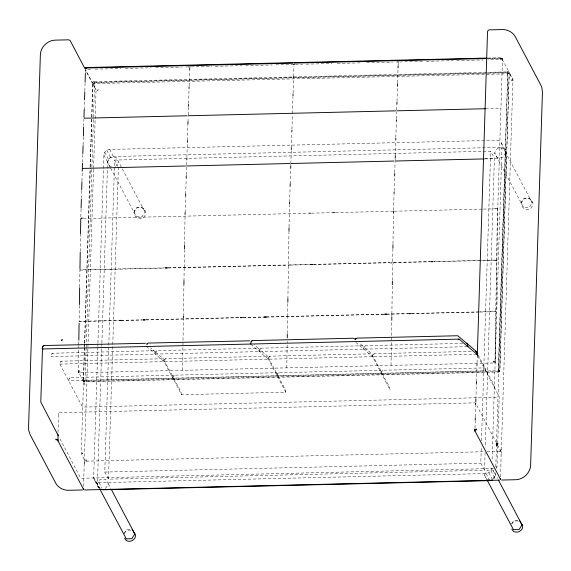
<?xml version="1.0" encoding="UTF-8"?>
<svg xmlns="http://www.w3.org/2000/svg" width="571" height="571" viewBox="0 0 571 571"><rect width="100%" height="100%" fill="white"/><g stroke="black" fill="none" stroke-linecap="round" stroke-linejoin="round"><path stroke-width="0.43" stroke-dasharray="2.85 2.14" d="M79.669 286.863L79.94 269.876L164.584 267.878M498.283 371.628L85.043 381.407L84.115 380.529L499.24 370.707A0.942 0.885 -27.8 0 1 498.64 371.55L498.283 371.628L507.747 72.738L293.116 77.82M477.463 363.349L78.291 372.792L78.734 345.541M78.748 344.648L78.805 341.094M79.376 305.428L79.112 321.53L118.318 320.602M80.247 251.347L80.532 233.703M182.542 370.322L183.362 319.068M183.405 316.22L183.919 284.401M183.976 280.868L184.19 267.606M184.19 267.414L184.476 249.741M184.561 244.438L185.068 214.403M286.792 367.86L287.213 341.344M287.341 333.393L287.613 316.598M287.613 316.405L287.841 302.259M287.898 298.726L288.419 266.029M288.455 264.066L288.962 232.247M289.047 226.944L289.54 204.91M391.035 365.39L391.749 321.202M391.827 315.899L391.856 314.136M391.863 313.936L392.313 285.657M392.398 280.354L392.655 264.444M392.698 261.597L392.898 249.227M392.984 243.924L393.483 212.99M495 360.865L497.441 208.322M433.667 261.711L496.934 260.212L496.113 311.473L480.068 311.852M487.149 58.613L502.523 58.299L497.755 208.758L496.934 260.012L433.675 261.511M57.999 432.461L58.577 414.282L58.813 413.161L59.598 412.669L474.729 402.855M80.818 216.866L81.096 208.087M81.403 198.43L81.653 190.521M81.96 180.864L82.238 172.085M82.545 162.407L82.795 154.477M83.102 144.791L83.38 135.984M83.687 126.291L83.916 119.246M84.222 109.568L84.501 100.767M84.815 91.082L85.065 83.159M85.4 72.603L85.65 69.269M83.316 380.329L84.358 347.418M84.387 346.526L84.472 343.856M84.501 342.971L90.054 167.738M90.082 166.846L92.73 83.23M84.615 347.582L81.26 453.502L84.494 460.083L86.342 461.211M84.644 346.697L84.729 344.027M84.758 343.135L90.311 167.795M90.339 166.903L92.959 84.13L94.094 82.374L292.438 77.563M86.128 347.675L85.015 381.399M86.207 346.79L94.579 82.681A0.942 0.885 -27.8 0 0 93.615 83.594L508.747 73.78A0.942 0.885 -27.8 0 0 507.847 72.902L498.412 370.815M83.509 486.399L93.558 169.252M93.587 168.359L95.143 119.403M95.171 118.518L96.071 90.032L85.272 69.255M99.069 488.169L98.076 487.213L94.343 480.125L93.68 477.456L97.798 347.382M97.827 346.49L97.912 343.821M97.941 342.928L103.893 154.948L104.729 152.243L106.834 150.223L109.646 149.438L496.606 140.288A5.667 5.296 -27.8 0 1 502.023 145.534L492.059 460.019M101.874 343.778L97.413 484.543L98.076 487.213M101.902 342.885L107.634 162.036L108.461 159.33L110.567 157.31L113.386 156.525L500.346 147.368L503.115 148.025L505.092 149.945L505.756 152.614L532.215 202.805L529.274 207.53L523.693 207.658L494.586 152.878L497.527 148.16L503.115 148.025L505.756 152.614L495.785 467.528M485.1 452.425L484.536 470.254L108.497 479.148L104.764 472.06L114.643 160.073L490.682 151.172L494.415 158.26L485.271 447.079M108.497 479.148L118.383 167.153M185.125 212.64L185.654 195.96M185.711 194.204L186.182 179.28M186.317 174.89L186.567 166.982M186.624 165.226L186.767 160.822M186.874 157.296L187.352 142.329M187.409 140.566L187.938 123.828M187.995 122.066L188.159 116.784M188.216 115.021L188.466 107.091M188.58 103.572L189.022 89.476M189.137 85.957L189.608 70.982M289.625 202.277L290.097 187.345M290.204 183.833L290.71 168.031M290.76 166.275L290.817 164.519M290.846 163.641L291.296 149.545M291.346 147.789L291.824 132.815M291.931 129.289L292.409 114.314M292.438 113.436L292.966 96.699M293.08 93.18L293.551 78.206M293.608 76.443L293.944 65.872M393.533 210.349L394.04 194.54M394.147 191.028L394.597 176.981M394.732 172.592L395.068 162.05M395.125 160.294L395.203 157.653M395.26 155.89L395.739 140.916M395.846 137.397L396.324 122.422M396.431 118.896L396.659 111.852M396.709 110.089L396.909 103.922M396.988 101.281L397.437 87.192M397.58 82.788L398.051 67.813M398.108 66.05L398.215 62.524M474.986 428.122L475.208 421.177M475.343 416.837L475.7 405.553M475.893 399.365L476.342 385.125M476.457 381.564L476.935 366.432M477.049 362.87L477.277 355.754M484.536 470.254L480.803 463.167L481.339 446.229M481.503 440.883L490.682 151.172M493.658 478.841L494.707 477.827L495.614 472.867M83.031 380.721L84.879 381.842L498.148 372.071L499.361 371.607L499.811 370.479L509.218 73.381M498.148 372.071L499.304 371.585L499.903 370.179L509.196 72.396M496.049 468.234L496.991 466.571L499.204 396.638L477.677 355.812M487.142 451.725L499.611 451.433L500.76 450.954L501.367 449.541L512.944 79.49L509.446 73.017L507.983 72.467L293.33 77.542M500.667 476.792L501.167 451.782L476.878 405.71M500.303 59.548L500.374 58.734A0.942 0.885 -27.8 0 1 501.281 59.605L487.834 59.848M499.746 450.99L500.624 450.419C502.309 449.998 498.226 452.867 499.811 450.176L501.367 449.541M500.781 450.819L500.41 450.712M58.72 413.311L58.577 414.282M82.217 406.502L59.862 364.105L60.376 362.114L61.354 361.165L163.22 358.752L172.185 375.275L172.82 378.166L173.755 375.525L174.869 375.154L275.8 372.763L276.642 373.206L285.15 389.343L285.785 392.234L181.542 394.697L164.105 361.636L163.385 358.738L153.87 350.701L52.396 353.256L51.454 354.391L50.997 356.54L467.992 346.676M285.785 392.234L268.356 359.173L267.635 356.268L258.121 348.239L157.189 350.623L155.976 351.322L155.248 354.077L154.527 351.172L150.601 347.725M146.39 346.511L164.105 361.636L165.04 358.988L166.154 358.624L267.464 356.29L276.435 372.813L277.071 375.704L278.006 373.056L279.119 372.685L380.429 370.351L389.401 386.874L390.036 389.772L372.599 356.704L371.878 353.806L362.371 345.769L261.439 348.16L260.226 348.86L259.498 351.608L258.77 348.71L254.202 344.706M462.589 343.399L365.69 345.691L364.469 346.39L363.741 349.145L363.02 346.24L359.095 342.793M92.338 82.952L92.923 81.667L94.251 81.111L92.923 81.667L92.338 82.952L85.486 69.962M496.092 444.067L497.048 443.146L497.848 443.346L498.247 443.638L497.662 444.916L496.335 445.473L496.078 443.089L497.048 443.146M497.848 443.346L497.341 444.459L496.185 444.937M181.542 394.697L180.9 391.806L172.392 375.668L171.55 375.233L70.626 377.617L69.384 378.102L68.577 380.636L485.564 370.772L484.929 367.881L478.041 354.812M494.286 387.302L493.644 384.411L484.679 367.888L383.369 370.222L382.127 370.707L381.321 373.234L380.679 370.343L371.714 353.82L270.404 356.154L269.162 356.639L268.356 359.173L250.633 344.049M471.154 351.408L374.647 353.692L373.413 354.177L372.599 356.704L354.884 341.579M499.918 370.179L499.639 371.086L497.998 372.021L499.29 371.421L499.811 370.479M94.343 480.125L96.328 482.045L99.097 482.702L486.049 473.552L488.869 472.759L490.974 470.747L491.809 468.042L495.542 475.122M496.656 467.656L496.991 466.571M501.409 453.424L501.167 451.782M124.421 533.5C125.584 530.83 128.768 529.396 131.53 530.359M51.454 354.391L52.396 353.256M155.697 351.929L156.647 350.794M259.948 349.459L260.897 348.324M364.198 346.997L365.14 345.862M60.376 362.114L61.354 361.165M164.626 359.644L165.604 358.695M173.341 376.175L174.319 375.226M277.585 373.712L278.569 372.763M109.86 166.746L107.384 162.043L110.324 157.318L115.906 157.182L121.859 168.052M115.613 166.504L118.554 161.779M133.842 212.226L136.783 207.501L142.365 207.366L145.013 211.962L142.072 216.687L136.483 216.816L110.274 167.531M105.414 488.526L108.354 483.808L105.706 479.212L100.125 479.347L97.184 484.072L99.383 487.898M124.064 533.578L126.584 529.531L132.165 529.396M505.756 152.614L502.815 157.339L497.234 157.475L494.586 152.878M521.045 203.069L523.985 198.344L529.574 198.208L532.215 202.805M486.87 479.619L484.386 474.908L487.327 470.183L492.916 470.054L497.627 478.569M493.037 478.698L495.557 474.644M511.687 523.743L513.786 520.374L518.575 520.26M69.091 378.644L70.069 377.695M268.87 357.182L269.855 356.233M373.12 354.712L374.098 353.763M381.835 371.243L382.813 370.301M511.723 524.121C512.972 521.58 516.048 520.267 518.732 521.195M495.15 260.676L496.934 260.212M507.762 73.716L508.654 73.616A0.942 0.885 -27.8 0 0 508.104 72.802L507.776 72.745M502.523 58.299L487.32 58.663M487.877 58.049L500.346 57.75L501.652 58.249L509.204 72.403L507.519 71.339L508.811 71.825L509.325 73.088M90.596 69.241L86.15 69.426A0.942 0.885 -27.8 0 1 86.228 69.084M95.05 69.134L120.881 68.527M125.334 68.42L151.165 67.806M155.619 67.706L181.45 67.093M185.903 66.985L187.681 66.943M191.242 66.864L211.727 66.379M215.296 66.293L242.011 65.658M245.573 65.579L272.296 64.944M275.857 64.858L291.888 64.48M295.45 64.395L302.58 64.23M306.142 64.145L331.972 63.531M337.311 63.41L362.25 62.817M366.703 62.71L392.534 62.103M399.657 61.932L422.818 61.383M426.38 61.297L453.103 60.669M456.664 60.583L483.38 59.955M94.386 81.646L507.655 71.867M94.479 82.517L94.493 83.487L93.523 83.43A0.942 0.885 -27.8 0 1 94.479 82.517L292.224 77.842M485.685 108.718L500.931 108.504M111.623 166.596L110.025 166.632L107.384 162.043M484.615 158.495L494.415 158.26M484.986 158.902L499.339 158.709M83.437 218.557L307.969 213.247M311.538 213.161L332.922 212.655M335.591 212.598L393.512 211.227M394.397 211.206L482.609 209.114M483.501 209.093L497.755 208.758M168.152 267.792L287.548 264.965M288.441 264.944L309.825 264.444M313.386 264.359L390.014 262.546M393.576 262.46L430.106 261.597M79.94 270.076L164.584 268.07M168.152 267.992L287.541 265.165M290.218 265.101L309.817 264.637M313.386 264.551L390.007 262.739M393.576 262.653L430.106 261.789M79.119 321.337L118.325 320.41M120.995 320.345L142.379 319.839M145.94 319.753L239.499 317.54M243.06 317.455L264.444 316.948M266.229 316.912L383.84 314.129M386.517 314.064L407.901 313.558M411.463 313.472L479.183 311.873M120.995 320.538L142.379 320.031M145.94 319.953L239.499 317.74M243.06 317.654L264.444 317.148M266.229 317.105L383.84 314.321M386.51 314.257L407.894 313.75M411.463 313.672L479.176 312.066M480.068 312.044L496.106 311.666L495.285 362.928L478.355 363.327M59.862 364.105L476.849 354.241M84.387 407.052L497.655 397.273M86.178 461.154L484.301 451.732M104.764 472.06L480.803 463.167M493.451 468.505L81.967 478.234L80.218 477.32L59.17 437.393M489.426 479.447L487.034 479.504L484.386 474.908M500.51 58.292L502.359 59.413M84.879 381.842L83.48 381.257L82.923 380.043L83.809 381.578L84.729 381.792L83.48 381.257M496.97 443.489L498.09 444.324M501.06 57.871L502.03 58.82M500.16 451.226L500.103 450.919M496.756 443.788L497.662 444.916M509.953 74.266L513.065 80.168M501.359 142.857L505.092 149.945M490.974 470.747L494.707 477.827M488.869 472.759L492.188 479.062M486.049 473.552L489.376 479.847M92.959 84.13L96.071 90.032M122.273 168.83L145.013 211.962M109.646 149.438L113.386 156.525M114.643 160.073L117.961 166.368M106.834 150.223L110.567 157.31M104.729 152.243L108.461 159.33M103.893 154.948L107.634 162.036M83.145 380.936L78.006 370.729M108.354 483.808L110.831 488.512M99.097 482.702L102.002 488.212M96.328 482.045L99.647 488.348M93.68 477.456L99.247 487.991M497.048 445.323L496.449 443.988M78.334 371.328L78.548 372.221M495.592 208.294L495.592 208.458A1.891 0.435 0.9 0 1 497.769 208.843A1.891 0.592 1.8 0 0 495.592 208.294M86.542 459.948L86.478 460.768A0.942 0.885 -27.8 0 1 85.571 459.891L86.542 459.948M134.642 210.749C131.573 217.344 142.464 222.133 145.141 215.21C148.217 208.615 137.318 203.826 134.642 210.749M521.851 201.592C518.775 208.179 529.674 212.976 532.35 206.052C535.42 199.457 524.528 194.668 521.851 201.592M78.991 370.936L78.748 371.735L79.876 370.85L79.99 371.778L79.612 371.678L79.876 370.85L78.991 370.936M84.429 461.639L84.615 463.431L84.429 461.639M494.122 361.115L493.979 361.472L493.144 361.079L493.173 362L493.558 361.886L493.144 361.079L494.122 361.115M494.843 361.579L493.822 362.599L494.843 361.579M84.858 382.884L84.051 383.112L84.965 384.733L84.858 382.884M512.401 80.704L511.509 80.804L511.502 79.833A0.942 0.885 -27.8 0 1 512.401 80.704M82.809 452.867L81.917 452.967A0.942 0.885 -27.8 0 0 82.824 453.838L82.809 452.867M98.241 90.582L97.27 90.525A0.942 0.885 -27.8 0 1 98.233 89.604L98.241 90.582M79.126 372.406L78.134 371.435L79.126 372.406"/><path stroke-width="0.86" d="M78.819 340.202L79.084 323.307M79.39 304.543L79.654 287.748M79.954 268.991L80.225 252.204M80.525 233.646L80.768 218.622M183.384 317.983L183.405 316.22M183.919 284.401L183.976 280.868M184.49 248.856L184.547 245.316M287.27 337.811L287.327 334.271M287.841 302.259L287.898 298.726M288.976 231.362L289.033 227.829M391.763 320.317L391.813 316.784M392.327 284.772L392.384 281.239M392.912 248.342L392.969 244.809M393.483 212.99L393.512 211.227M83.494 489.033L83.637 489.504L58.021 441.019L57.949 434.188M81.096 208.087L81.375 199.308M81.682 189.643L81.931 181.742M82.267 171.207L82.517 163.285M82.824 153.599L83.073 145.669M83.38 135.984L83.659 127.176M83.966 117.49L84.222 109.568M84.529 99.882L84.786 91.967M85.093 82.281L85.372 73.481M185.068 214.403L185.125 212.64M185.654 195.96L185.711 194.204M186.21 178.402L186.289 175.768M186.796 159.944L186.853 158.181M187.352 142.329L187.409 140.566M187.938 123.828L187.995 122.066M188.494 106.213L188.551 104.45M189.051 88.598L189.108 86.835M189.636 70.097L189.693 68.342M289.568 204.033L289.625 202.277M290.125 186.467L290.204 183.833M290.71 168.031L290.76 166.275M291.296 149.545L291.346 147.789M291.852 131.93L291.909 130.174M292.994 95.821L293.051 94.058M293.551 78.206L293.608 76.443M394.061 193.662L394.118 191.906M394.618 176.104L394.704 173.47M395.203 157.653L395.26 155.89M395.76 140.038L395.817 138.275M396.353 121.537L396.402 119.774M396.909 103.922L396.966 102.159M397.466 86.307L397.552 83.666M398.051 67.813L398.108 66.05M474.901 430.712L474.572 429.378L474.765 431.162L474.965 428.985M475.236 420.306L475.315 417.701M475.807 402.034L475.893 399.365M476.371 384.233L476.457 381.564M476.963 365.54L477.021 363.763M477.306 354.862L487.534 31.755L488.134 30.349L489.29 29.863L502.323 29.556C507.548 29.442 512.837 32.154 515.342 36.822L540.873 85.236L541.793 87.377L542.45 92.017L530.637 464.972C530.438 472.888 523.329 479.647 515.456 479.726L501.638 480.033M500.546 479.069L500.374 479.647L500.61 478.527M42.589 346.833L43.539 345.698L42.589 346.833L42.14 348.974L459.134 339.117L476.849 354.241L477.677 355.812M250.633 344.049L251.09 341.901L252.032 340.766L251.09 341.901M475.75 403.818L475.572 404.418L475.55 403.304M57.785 439.385L58.021 441.019M111.245 489.297L134.813 533.992L131.872 538.717L126.284 538.846L99.661 488.776M498.454 480.132L522.015 524.835L519.075 529.56L513.493 529.688L487.284 480.397M390.899 263.138L391.649 262.767M492.602 479.847L489.79 480.632L102.83 489.79L100.061 489.133M43.132 348.988L42.461 349.252L40.791 402.063L58.349 435.83M44.081 345.526L145.398 343.285M148.332 343.064L249.648 340.823M252.582 340.594L353.506 338.21L355.198 339.467M356.825 338.132L457.756 335.741L467.271 343.778L467.992 346.676M82.509 489.947L68.677 490.296C63.452 490.41 58.163 487.698 55.658 483.03L30.127 434.617L28.678 430.184L28.55 427.829L40.363 54.873C40.562 46.958 47.671 40.206 55.544 40.127L68.577 39.82L70.04 40.363L84.858 68.477M87.078 67.528L486.992 58.071M85.75 68.006L188.737 65.572M189.993 65.544L292.987 63.11M294.243 63.074L397.238 60.64M398.494 60.612L486.392 58.535M188.573 66.921L190.357 66.886M292.78 64.459L294.565 64.416M396.988 61.996L398.772 61.953M84.158 118.211L187.152 115.777M188.401 115.749L395.646 110.845M396.902 110.817L485.685 108.718M82.567 168.416L185.561 165.983M186.817 165.954L289.804 163.52M291.06 163.484L394.054 161.051M395.31 161.022L484.094 158.924M308.861 213.226L310.645 213.183M332.922 212.655L334.699 212.612M165.476 267.856L167.26 267.813M310.71 264.423L312.494 264.38M430.998 261.575L432.782 261.532M165.476 268.049L167.26 268.006M310.71 264.616L312.494 264.573M430.998 261.768L432.775 261.732M119.211 320.388L120.995 320.345M143.271 319.817L145.055 319.774M240.391 317.519L242.175 317.476M264.444 316.948L266.229 316.912M384.733 314.107L386.517 314.064M408.793 313.536L410.57 313.493M119.211 320.581L120.995 320.538M143.271 320.01L145.048 319.967M240.391 317.719L242.168 317.676M264.444 317.148L266.229 317.105M384.733 314.3L386.51 314.257M408.786 313.729L410.57 313.693M84.458 489.954L499.589 480.132M85.529 68.163L86.778 68.135M466.15 343.314L467.007 343.449L476.128 351.336L476.849 354.241M458.249 339.174L459.455 339.388M475.579 351.301L476.421 351.743L477.634 354.049M288.434 265.144L289.069 265.551M392.905 262.739L393.319 263.081M511.809 529.046C514.428 535.427 524.856 531.044 522.258 524.685M124.599 538.203C127.226 544.584 137.654 540.202 135.049 533.842M519.374 520.238L522.015 524.835M132.165 529.396L134.813 533.992M475.151 431.333L500.432 479.14M83.437 488.99L83.544 489.433M81.439 218.172A1.891 0.592 1.6 0 1 82.324 218.065L82.324 218.229A1.891 0.435 0.9 0 0 81.432 218.308M147.118 343.763L146.84 344.363L147.789 343.228L147.118 343.763M355.612 338.831L355.333 339.431L356.283 338.296L355.612 338.831M476.478 429.178L476.036 430.12L475.6 429.699L476.478 429.178M85.75 68.085L85.329 68.677L86.364 67.678L85.75 68.085M56.686 439.606L56.222 440.048L55.765 439.135L56.686 439.606M62.332 339.923L61.397 340.195L62.332 339.923"/></g></svg>
